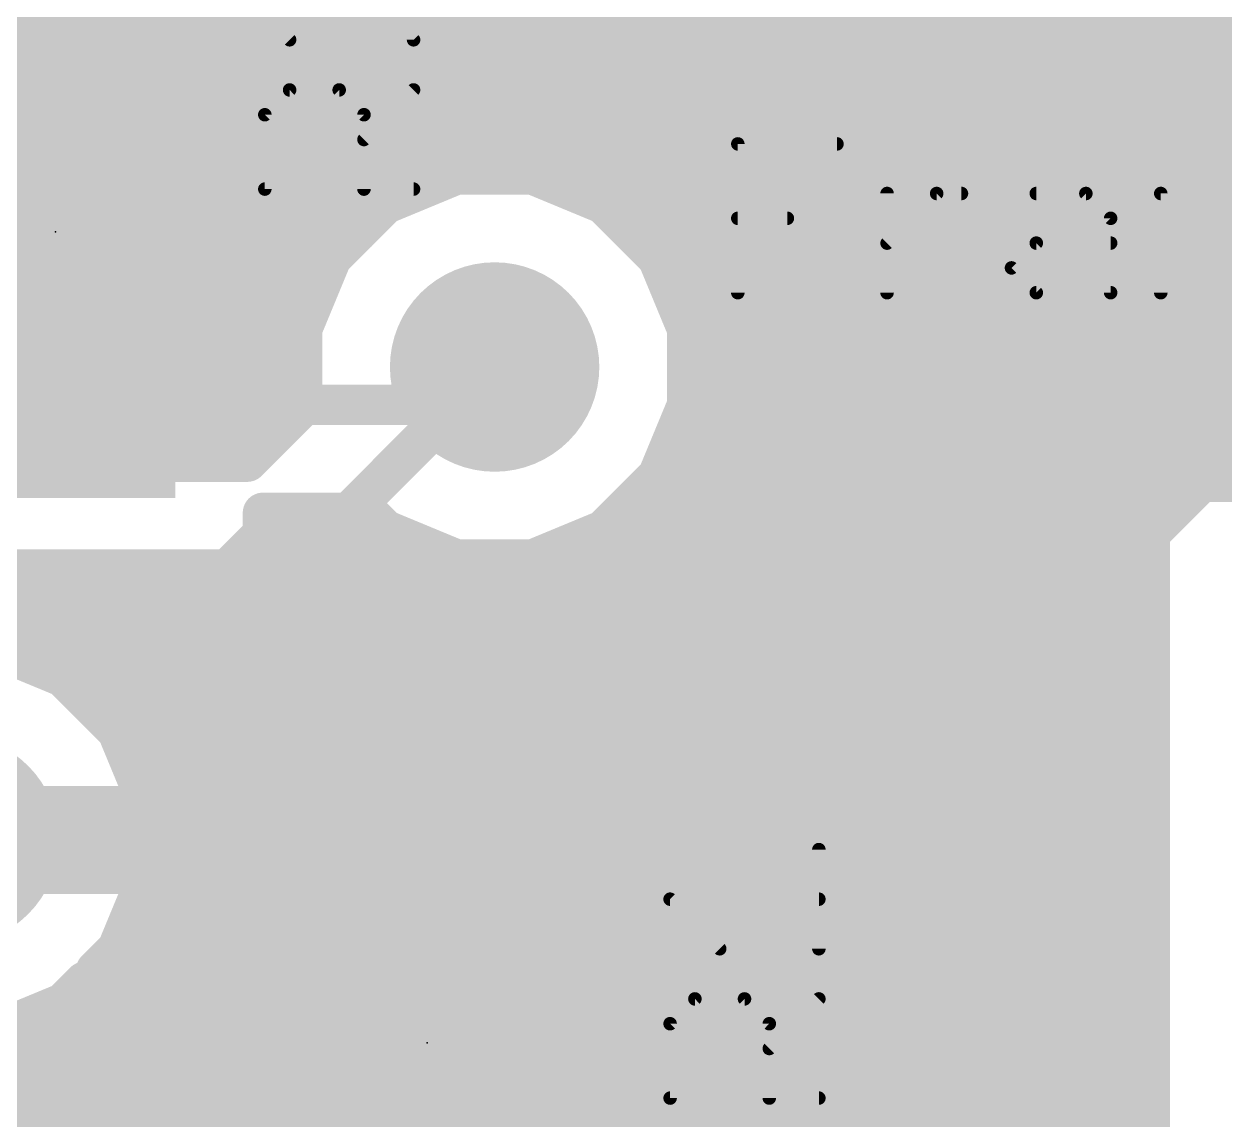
# Model space of a CAD drawing. Extents: x -0.2 to 60.5, y -0.2 to 25.7.
# Drawn here: x 22.614 to 27.13, y 5.043 to 9.163 of the extents above; entities that cross this region are included whole.
import ezdxf

# ---------------------------------------------------------------- set-up
doc = ezdxf.new("R2010")
doc.units = 0
for name, color, linetype in [('1', 22, 'CONTINUOUS'), ('101', 6, 'CONTINUOUS'), ('16', 175, 'CONTINUOUS'), ('18', 82, 'CONTINUOUS'), ('23', 7, 'CONTINUOUS'), ('25', 253, 'CONTINUOUS')]:
    doc.layers.add(name, color=color, linetype=linetype)

# ---------------------------------------------------------------- blocks, each defined once
blk = doc.blocks.new('RECT')
blk.add_solid([(-0.5, -0.5), (0.5, -0.5), (-0.5, 0.5), (0.5, 0.5)])
blk = doc.blocks.new('ROUNDV')
at = {"const_width": 0.5}
blk.add_lwpolyline([(0, -0.25, 1), (0, 0.25, 1), (0, -0.25)], format="xyb", dxfattribs=at)

msp = doc.modelspace()

# ---------------------------------------------------------------- linework, layer by layer
at = {"layer": '1'}
for points, const_width in [([(23.5132, 8.5452), (23.5132, 9.5188)], 0.1524), ([(22.352, 9.398), (22.733, 9.017)], 0.1524), ([(23.5132, 9.144), (33.2486, 9.144)], 0.1524), ([(22.733, 9.017), (22.733, 9.032)], 0.1524), ([(23.5132, 8.9916), (33.2486, 8.9916)], 0.1524), ([(23.5132, 8.8392), (33.2486, 8.8392)], 0.1524), ([(23.5132, 8.6868), (33.2486, 8.6868)], 0.1524), ([(24.24, 8.5979), (23.9739, 8.4877)], 0.1524), ([(24.528, 8.5979), (24.24, 8.5979)], 0.1524), ([(24.7941, 8.4877), (24.528, 8.5979)], 0.1524), ([(23.35, 8.382), (23.5132, 8.5452)], 0.1524), ([(23.5024, 8.5344), (24.0867, 8.5344)], 0.1524), ([(24.6813, 8.5344), (33.2486, 8.5344)], 0.1524), ([(23.9739, 8.4877), (23.7703, 8.2841)], 0.1524), ([(24.9977, 8.2841), (24.7941, 8.4877)], 0.1524), ([(23.5132, 8.2188), (23.35, 8.382)], 0.1524), ([(23.35, 8.382), (23.8683, 8.382)], 0.1524), ([(24.8997, 8.382), (33.2486, 8.382)], 0.1524), ([(23.7703, 8.2841), (23.71, 8.1384)], 0.1524), ([(25.1079, 8.018), (24.9977, 8.2841)], 0.1524), ([(23.5024, 8.2296), (23.7478, 8.2296)], 0.1524), ([(23.5132, 8.1384), (23.5132, 8.2188)], 0.1524), ([(25.0202, 8.2296), (33.2486, 8.2296)], 0.1524), ([(23.71, 8.1384), (23.5132, 8.1384)], 0.1524), ([(25.0834, 8.0772), (33.2486, 8.0772)], 0.1524), ([(25.1079, 7.73), (25.1079, 8.018)], 0.1524), ([(25.1079, 7.9248), (33.2486, 7.9248)], 0.1524), ([(24.384, 7.874), (24.272, 7.732)], 0.1524), ([(25.1079, 7.7724), (33.2486, 7.7724)], 0.1524), ([(24.272, 7.732), (22.733, 7.732)], 0.1524), ([(24.9977, 7.4639), (25.1079, 7.73)], 0.1524), ([(25.0623, 7.62), (33.2486, 7.62)], 0.1524), ([(24.9992, 7.4676), (33.2486, 7.4676)], 0.1524), ([(24.7941, 7.2603), (24.9977, 7.4639)], 0.1524), ([(27.0412, 7.4422), (26.8478, 7.2488)], 0.1524), ([(33.2486, 7.4422), (27.0412, 7.4422)], 0.1524), ([(23.5132, 7.2452), (23.5132, 7.3256)], 0.1524), ([(23.5132, 7.3256), (23.9087, 7.3256)], 0.1524), ([(23.5132, 7.3152), (23.9191, 7.3152)], 0.1524), ([(23.9087, 7.3256), (23.9739, 7.2603)], 0.1524), ([(24.8489, 7.3152), (26.9142, 7.3152)], 0.1524), ([(23.3198, 7.0518), (23.5132, 7.2452)], 0.1524), ([(23.9739, 7.2603), (24.24, 7.1501)], 0.1524), ([(24.528, 7.1501), (24.7941, 7.2603)], 0.1524), ([(26.8478, 7.2488), (26.8478, 1.0414)], 0.1524), ([(23.4308, 7.1628), (24.2093, 7.1628)], 0.1524), ([(24.24, 7.1501), (24.528, 7.1501)], 0.1524), ([(24.5587, 7.1628), (26.8478, 7.1628)], 0.1524), ([(22.1462, 7.0518), (23.3198, 7.0518)], 0.1524), ([(20.0252, 7.0104), (26.8478, 7.0104)], 0.1524), ([(20.0252, 6.858), (26.8478, 6.858)], 0.1524), ([(22.7621, 6.7097), (22.496, 6.8199)], 0.1524), ([(22.8423, 6.6294), (22.7621, 6.7097)], 0.1524), ([(22.7661, 6.7056), (26.8478, 6.7056)], 0.1524), ([(23.5432, 6.6642), (23.5084, 6.6294)], 0.1524), ([(24.7168, 6.6642), (23.5432, 6.6642)], 0.1524), ([(24.9102, 6.4708), (24.7168, 6.6642)], 0.1524), ([(23.5084, 6.6294), (22.8423, 6.6294)], 0.1524), ([(24.8278, 6.5532), (26.8478, 6.5532)], 0.1524), ([(24.9102, 5.4972), (24.9102, 6.4708)], 0.1524), ([(24.9102, 6.4008), (26.8478, 6.4008)], 0.1524), ([(24.9102, 6.2484), (26.8478, 6.2484)], 0.1524), ([(22.352, 6.096), (23.368, 6.096)], 0.4064), ([(23.48, 5.984), (23.368, 6.096)], 0.4064), ([(24.145, 6.096), (24.13, 5.984)], 0.4064), ([(24.13, 5.984), (23.48, 5.984)], 0.4064), ([(24.9102, 6.096), (26.8478, 6.096)], 0.1524), ([(24.9102, 5.9436), (26.8478, 5.9436)], 0.1524), ([(24.9102, 5.7912), (26.8478, 5.7912)], 0.1524), ([(24.9102, 5.6388), (26.8478, 5.6388)], 0.1524), ([(22.7621, 5.4823), (22.8423, 5.5626)], 0.1524), ([(22.8423, 5.5626), (23.1471, 5.5626)], 0.1524), ([(23.1471, 5.5626), (23.2591, 5.4506)], 0.1524), ([(22.496, 5.3721), (22.7621, 5.4823)], 0.1524), ([(22.7661, 5.4864), (23.2233, 5.4864)], 0.1524), ([(24.747, 5.334), (24.9102, 5.4972)], 0.1524), ([(24.8994, 5.4864), (26.8478, 5.4864)], 0.1524), ([(23.2591, 5.4506), (23.3964, 5.4506)], 0.1524), ([(23.3964, 5.4506), (23.513, 5.334)], 0.1524), ([(22.3443, 5.334), (23.513, 5.334)], 0.1524), ([(23.513, 5.334), (23.3498, 5.1708)], 0.1524), ([(24.9102, 5.1708), (24.747, 5.334)], 0.1524), ([(24.747, 5.334), (26.8478, 5.334)], 0.1524), ([(20.0202, 5.1816), (23.3606, 5.1816)], 0.1524), ([(23.3498, 5.1708), (23.3498, 4.1972)], 0.1524), ([(24.8994, 5.1816), (26.8478, 5.1816)], 0.1524), ([(24.9102, 4.1972), (24.9102, 5.1708)], 0.1524), ([(20.0202, 5.0292), (23.3498, 5.0292)], 0.1524), ([(24.9102, 5.0292), (26.8478, 5.0292)], 0.1524)]:
    msp.add_lwpolyline(points, dxfattribs=dict(at, const_width=const_width))
for points, const_width in [([(23.5132, 9.1821, 1), (23.5132, 9.1059)], 0.0762), ([(22.7711, 9.032, 1), (22.6949, 9.032)], 0.0762), ([(22.7061, 8.9901, 1), (22.7599, 9.0439)], 0.0762), ([(22.6949, 9.017, 1), (22.7711, 9.017)], 0.0762), ([(23.5132, 9.0297, 1), (23.5132, 8.9535)], 0.0762), ([(23.5132, 8.8773, 1), (23.5132, 8.8011)], 0.0762), ([(23.5132, 8.7249, 1), (23.5132, 8.6487)], 0.0762), ([(24.24, 8.636, 1), (24.24, 8.5598)], 0.0762), ([(24.2546, 8.5627, 1), (24.2254, 8.6331)], 0.0762), ([(24.5426, 8.6331, 1), (24.5134, 8.5627)], 0.0762), ([(24.528, 8.5598, 1), (24.528, 8.636)], 0.0762), ([(23.5024, 8.5725, 1), (23.5024, 8.4963)], 0.0762), ([(23.4751, 8.5452, 1), (23.5513, 8.5452)], 0.0762), ([(23.5401, 8.5183, 1), (23.4863, 8.5722)], 0.0762), ([(24.0867, 8.4963, 1), (24.0867, 8.5725)], 0.0762), ([(24.6813, 8.5725, 1), (24.6813, 8.4963)], 0.0762), ([(23.9594, 8.5229, 1), (23.9885, 8.4525)], 0.0762), ([(24.0009, 8.4607, 1), (23.947, 8.5146)], 0.0762), ([(24.821, 8.5146, 1), (24.7671, 8.4607)], 0.0762), ([(24.7795, 8.4525, 1), (24.8086, 8.5229)], 0.0762), ([(23.3769, 8.4089, 1), (23.323, 8.3551)], 0.0762), ([(23.35, 8.4201, 1), (23.35, 8.3439)], 0.0762), ([(23.323, 8.4089, 1), (23.3769, 8.3551)], 0.0762), ([(23.8683, 8.3439, 1), (23.8683, 8.4201)], 0.0762), ([(24.8997, 8.4201, 1), (24.8997, 8.3439)], 0.0762), ([(23.8055, 8.2695, 1), (23.7351, 8.2986)], 0.0762), ([(25.0329, 8.2986, 1), (24.9625, 8.2695)], 0.0762), ([(23.7434, 8.311, 1), (23.7972, 8.2571)], 0.0762), ([(24.9707, 8.2571, 1), (25.0246, 8.311)], 0.0762), ([(23.5024, 8.2677, 1), (23.5024, 8.1915)], 0.0762), ([(23.5513, 8.2188, 1), (23.4751, 8.2188)], 0.0762), ([(23.4863, 8.1918, 1), (23.5401, 8.2457)], 0.0762), ([(23.7478, 8.1915, 1), (23.7478, 8.2677)], 0.0762), ([(25.0202, 8.2677, 1), (25.0202, 8.1915)], 0.0762), ([(23.5132, 8.1765, 1), (23.5132, 8.1003)], 0.0762), ([(23.4751, 8.1384, 1), (23.5513, 8.1384)], 0.0762), ([(23.6748, 8.153, 1), (23.7452, 8.1238)], 0.0762), ([(23.71, 8.1003, 1), (23.71, 8.1765)], 0.0762), ([(25.0834, 8.1153, 1), (25.0834, 8.0391)], 0.0762), ([(25.146, 8.018, 1), (25.0698, 8.018)], 0.0762), ([(25.0727, 8.0034, 1), (25.1431, 8.0326)], 0.0762), ([(25.1079, 7.9629, 1), (25.1079, 7.8867)], 0.0762), ([(24.4139, 7.8504, 1), (24.3541, 7.8976)], 0.0762), ([(25.1079, 7.8105, 1), (25.1079, 7.7343)], 0.0762), ([(22.733, 7.7701, 1), (22.733, 7.6939)], 0.0762), ([(24.2421, 7.7556, 1), (24.3019, 7.7084)], 0.0762), ([(24.272, 7.6939, 1), (24.272, 7.7701)], 0.0762), ([(25.0698, 7.73, 1), (25.146, 7.73)], 0.0762), ([(25.1431, 7.7154, 1), (25.0727, 7.7446)], 0.0762), ([(25.0623, 7.6581, 1), (25.0623, 7.5819)], 0.0762), ([(24.9992, 7.5057, 1), (24.9992, 7.4295)], 0.0762), ([(24.9625, 7.4785, 1), (25.0329, 7.4494)], 0.0762), ([(25.0246, 7.437, 1), (24.9707, 7.4909)], 0.0762), ([(27.0412, 7.4803, 1), (27.0412, 7.4041)], 0.0762), ([(27.0682, 7.4153, 1), (27.0143, 7.4691)], 0.0762), ([(23.5513, 7.3256, 1), (23.4751, 7.3256)], 0.0762), ([(23.5132, 7.3637, 1), (23.5132, 7.2875)], 0.0762), ([(23.5132, 7.3533, 1), (23.5132, 7.2771)], 0.0762), ([(23.9356, 7.3525, 1), (23.8817, 7.2987)], 0.0762), ([(23.9087, 7.2875, 1), (23.9087, 7.3637)], 0.0762), ([(23.9191, 7.2771, 1), (23.9191, 7.3533)], 0.0762), ([(24.8489, 7.3533, 1), (24.8489, 7.2771)], 0.0762), ([(26.9142, 7.2771, 1), (26.9142, 7.3533)], 0.0762), ([(23.5401, 7.2183, 1), (23.4863, 7.2722)], 0.0762), ([(23.9885, 7.2955, 1), (23.9594, 7.2251)], 0.0762), ([(23.947, 7.2334, 1), (24.0009, 7.2872)], 0.0762), ([(24.7671, 7.2872, 1), (24.821, 7.2334)], 0.0762), ([(24.8086, 7.2251, 1), (24.7795, 7.2955)], 0.0762), ([(26.8859, 7.2488, 1), (26.8097, 7.2488)], 0.0762), ([(23.4751, 7.2452, 1), (23.5513, 7.2452)], 0.0762), ([(26.8209, 7.2757, 1), (26.8747, 7.2218)], 0.0762), ([(23.4308, 7.2009, 1), (23.4308, 7.1247)], 0.0762), ([(24.24, 7.1882, 1), (24.24, 7.112)], 0.0762), ([(24.2093, 7.1247, 1), (24.2093, 7.2009)], 0.0762), ([(24.5587, 7.2009, 1), (24.5587, 7.1247)], 0.0762), ([(24.528, 7.112, 1), (24.528, 7.1882)], 0.0762), ([(26.8478, 7.1247, 1), (26.8478, 7.2009)], 0.0762), ([(24.2254, 7.1149, 1), (24.2546, 7.1853)], 0.0762), ([(24.5134, 7.1853, 1), (24.5426, 7.1149)], 0.0762), ([(23.2928, 7.0787, 1), (23.3467, 7.0249)], 0.0762), ([(23.3198, 7.0137, 1), (23.3198, 7.0899)], 0.0762), ([(26.8478, 6.9723, 1), (26.8478, 7.0485)], 0.0762), ([(26.8478, 6.8199, 1), (26.8478, 6.8961)], 0.0762), ([(22.789, 6.7366, 1), (22.7351, 6.6827)], 0.0762), ([(22.7661, 6.7437, 1), (22.7661, 6.6675)], 0.0762), ([(22.7475, 6.6745, 1), (22.7766, 6.7449)], 0.0762), ([(26.8478, 6.6675, 1), (26.8478, 6.7437)], 0.0762), ([(23.5432, 6.7023, 1), (23.5432, 6.6261)], 0.0762), ([(23.5702, 6.6373, 1), (23.5163, 6.6911)], 0.0762), ([(24.7437, 6.6911, 1), (24.6898, 6.6373)], 0.0762), ([(24.7168, 6.6261, 1), (24.7168, 6.7023)], 0.0762), ([(22.8423, 6.6675, 1), (22.8423, 6.5913)], 0.0762), ([(22.8154, 6.6025, 1), (22.8693, 6.6563)], 0.0762), ([(23.4815, 6.6563, 1), (23.5354, 6.6025)], 0.0762), ([(23.5084, 6.5913, 1), (23.5084, 6.6675)], 0.0762), ([(24.8278, 6.5913, 1), (24.8278, 6.5151)], 0.0762), ([(26.8478, 6.5151, 1), (26.8478, 6.5913)], 0.0762), ([(24.9483, 6.4708, 1), (24.8721, 6.4708)], 0.0762), ([(24.8833, 6.4438, 1), (24.9371, 6.4977)], 0.0762), ([(24.9102, 6.4389, 1), (24.9102, 6.3627)], 0.0762), ([(26.8478, 6.3627, 1), (26.8478, 6.4389)], 0.0762), ([(24.9102, 6.2865, 1), (24.9102, 6.2103)], 0.0762), ([(26.8478, 6.2103, 1), (26.8478, 6.2865)], 0.0762), ([(23.4398, 6.1678, 1), (23.2962, 6.0242)], 0.2032), ([(23.368, 5.9944, 1), (23.368, 6.1976)], 0.2032), ([(24.2457, 6.0825, 1), (24.0443, 6.1095)], 0.2032), ([(23.48, 6.0856, 1), (23.48, 5.8824)], 0.2032), ([(24.13, 5.8824, 1), (24.13, 6.0856)], 0.2032), ([(23.4082, 5.9122, 1), (23.5518, 6.0558)], 0.2032), ([(24.9102, 6.1341, 1), (24.9102, 6.0579)], 0.0762), ([(26.8478, 6.0579, 1), (26.8478, 6.1341)], 0.0762), ([(24.0293, 5.9975, 1), (24.2307, 5.9705)], 0.2032), ([(24.9102, 5.9817, 1), (24.9102, 5.9055)], 0.0762), ([(26.8478, 5.9055, 1), (26.8478, 5.9817)], 0.0762), ([(24.9102, 5.8293, 1), (24.9102, 5.7531)], 0.0762), ([(26.8478, 5.7531, 1), (26.8478, 5.8293)], 0.0762), ([(24.9102, 5.6769, 1), (24.9102, 5.6007)], 0.0762), ([(26.8478, 5.6007, 1), (26.8478, 5.6769)], 0.0762), ([(22.8423, 5.6007, 1), (22.8423, 5.5245)], 0.0762), ([(22.8693, 5.5357, 1), (22.8154, 5.5895)], 0.0762), ([(23.174, 5.5895, 1), (23.1201, 5.5357)], 0.0762), ([(23.1471, 5.5245, 1), (23.1471, 5.6007)], 0.0762), ([(22.7661, 5.5245, 1), (22.7661, 5.4483)], 0.0762), ([(22.7766, 5.4471, 1), (22.7475, 5.5175)], 0.0762), ([(23.2233, 5.4483, 1), (23.2233, 5.5245)], 0.0762), ([(24.8994, 5.5245, 1), (24.8994, 5.4483)], 0.0762), ([(24.9371, 5.4703, 1), (24.8833, 5.5242)], 0.0762), ([(26.8478, 5.4483, 1), (26.8478, 5.5245)], 0.0762), ([(22.7351, 5.5092, 1), (22.789, 5.4554)], 0.0762), ([(23.2591, 5.4887, 1), (23.2591, 5.4125)], 0.0762), ([(23.2321, 5.4237, 1), (23.286, 5.4775)], 0.0762), ([(23.4234, 5.4775, 1), (23.3695, 5.4237)], 0.0762), ([(23.3964, 5.4125, 1), (23.3964, 5.4887)], 0.0762), ([(24.8721, 5.4972, 1), (24.9483, 5.4972)], 0.0762), ([(23.54, 5.3071, 1), (23.4861, 5.3609)], 0.0762), ([(23.4861, 5.3071, 1), (23.54, 5.3609)], 0.0762), ([(23.513, 5.2959, 1), (23.513, 5.3721)], 0.0762), ([(24.7739, 5.3609, 1), (24.72, 5.3071)], 0.0762), ([(24.747, 5.3721, 1), (24.747, 5.2959)], 0.0762), ([(24.72, 5.3609, 1), (24.7739, 5.3071)], 0.0762), ([(26.8478, 5.2959, 1), (26.8478, 5.3721)], 0.0762), ([(23.3879, 5.1708, 1), (23.3117, 5.1708)], 0.0762), ([(23.3606, 5.1435, 1), (23.3606, 5.2197)], 0.0762), ([(24.8994, 5.2197, 1), (24.8994, 5.1435)], 0.0762), ([(24.9483, 5.1708, 1), (24.8721, 5.1708)], 0.0762), ([(26.8478, 5.1435, 1), (26.8478, 5.2197)], 0.0762), ([(23.3229, 5.1977, 1), (23.3767, 5.1438)], 0.0762), ([(24.8833, 5.1438, 1), (24.9371, 5.1977)], 0.0762), ([(23.3498, 4.9911, 1), (23.3498, 5.0673)], 0.0762), ([(24.9102, 5.0673, 1), (24.9102, 4.9911)], 0.0762), ([(26.8478, 4.9911, 1), (26.8478, 5.0673)], 0.0762)]:
    msp.add_lwpolyline(points, format="xyb", dxfattribs=dict(at, const_width=const_width))
at = {"layer": '101', "const_width": 0.0508}
for points in [[(25.2984, 8.1534), (25.2984, 8.7127)], [(25.2984, 8.7127), (25.6713, 8.7127)], [(25.8597, 8.1534), (25.8597, 8.5263)], [(25.8597, 8.3398), (26.0461, 8.5263)], [(26.0461, 8.5263), (26.1393, 8.5263)], [(26.4207, 8.5263), (26.6071, 8.5263)], [(26.6071, 8.5263), (26.7003, 8.433)], [(26.8888, 8.1534), (26.8888, 8.5263)], [(26.8888, 8.5263), (27.1684, 8.5263)], [(25.2984, 8.433), (25.4848, 8.433)], [(26.7003, 8.433), (26.7003, 8.1534)], [(26.3275, 8.2466), (26.4207, 8.3398)], [(26.4207, 8.3398), (26.7003, 8.3398)], [(26.4207, 8.1534), (26.3275, 8.2466)], [(26.7003, 8.1534), (26.4207, 8.1534)]]:
    msp.add_lwpolyline(points, dxfattribs=at)
at = {"layer": '101', "const_width": 0.0254}
for points in [[(25.3111, 8.7127, 1), (25.2857, 8.7127)], [(25.2984, 8.7254, 1), (25.2984, 8.7)], [(25.6713, 8.7, 1), (25.6713, 8.7254)], [(25.8724, 8.5263, 1), (25.847, 8.5263)], [(26.0461, 8.539, 1), (26.0461, 8.5136)], [(26.0551, 8.5173, 1), (26.0372, 8.5352)], [(26.1393, 8.5136, 1), (26.1393, 8.539)], [(26.4207, 8.539, 1), (26.4207, 8.5136)], [(26.6161, 8.5352, 1), (26.5981, 8.5173)], [(26.6071, 8.5136, 1), (26.6071, 8.539)], [(26.9015, 8.5263, 1), (26.8761, 8.5263)], [(26.8888, 8.539, 1), (26.8888, 8.5136)], [(25.2984, 8.4457, 1), (25.2984, 8.4203)], [(25.4848, 8.4203, 1), (25.4848, 8.4457)], [(26.713, 8.433, 1), (26.6876, 8.433)], [(26.6913, 8.4241, 1), (26.7093, 8.442)], [(25.8507, 8.3488, 1), (25.8687, 8.3308)], [(26.4207, 8.3525, 1), (26.4207, 8.3271)], [(26.4297, 8.3308, 1), (26.4117, 8.3488)], [(26.7003, 8.3271, 1), (26.7003, 8.3525)], [(26.3364, 8.2556, 1), (26.3185, 8.2376)], [(26.3185, 8.2556, 1), (26.3364, 8.2376)], [(26.4207, 8.1661, 1), (26.4207, 8.1407)], [(26.4117, 8.1444, 1), (26.4297, 8.1624)], [(26.7003, 8.1407, 1), (26.7003, 8.1661)], [(25.2857, 8.1534, 1), (25.3111, 8.1534)], [(25.847, 8.1534, 1), (25.8724, 8.1534)], [(26.6876, 8.1534, 1), (26.713, 8.1534)], [(26.8761, 8.1534, 1), (26.9015, 8.1534)]]:
    msp.add_lwpolyline(points, format="xyb", dxfattribs=at)
at = {"layer": '16', "const_width": 0.1524}
for points in [[(17.2757, 9.144), (33.2486, 9.144)], [(17.0573, 8.9916), (33.2486, 8.9916)], [(21.5106, 8.8392), (33.2486, 8.8392)], [(21.8009, 8.6868), (33.2486, 8.6868)], [(24.24, 8.5979), (23.9739, 8.4877)], [(24.528, 8.5979), (24.24, 8.5979)], [(24.7941, 8.4877), (24.528, 8.5979)], [(21.9512, 8.5344), (24.0867, 8.5344)], [(24.6813, 8.5344), (33.2486, 8.5344)], [(23.9739, 8.4877), (23.7703, 8.2841)], [(24.9977, 8.2841), (24.7941, 8.4877)], [(22.0143, 8.382), (23.8683, 8.382)], [(24.8997, 8.382), (33.2486, 8.382)], [(23.7703, 8.2841), (23.6601, 8.018)], [(25.1079, 8.018), (24.9977, 8.2841)], [(22.0599, 8.2296), (23.7478, 8.2296)], [(25.0202, 8.2296), (33.2486, 8.2296)], [(22.0599, 8.0772), (23.6846, 8.0772)], [(25.0834, 8.0772), (33.2486, 8.0772)], [(23.6601, 8.018), (23.6601, 7.73)], [(25.1079, 7.73), (25.1079, 8.018)], [(22.0354, 7.9248), (23.6601, 7.9248)], [(25.1079, 7.9248), (33.2486, 7.9248)], [(23.622, 7.112), (24.384, 7.874)], [(21.9722, 7.7724), (23.6601, 7.7724)], [(25.1079, 7.7724), (33.2486, 7.7724)], [(23.6616, 7.7264), (23.4537, 7.5184)], [(23.6601, 7.73), (23.6616, 7.7264)], [(24.9977, 7.4639), (25.1079, 7.73)], [(21.8517, 7.62), (23.5553, 7.62)], [(25.0623, 7.62), (33.2486, 7.62)], [(23.4537, 7.5184), (21.7501, 7.5184)], [(24.9992, 7.4676), (33.2486, 7.4676)], [(24.7941, 7.2603), (24.9977, 7.4639)], [(27.0412, 7.4422), (26.8478, 7.2488)], [(33.2486, 7.4422), (27.0412, 7.4422)], [(24.8489, 7.3152), (26.9142, 7.3152)], [(24.528, 7.1501), (24.7941, 7.2603)], [(26.8478, 7.2488), (26.8478, 1.0414)], [(23.7903, 6.7056), (24.2364, 7.1516)], [(24.2364, 7.1516), (24.24, 7.1501)], [(24.24, 7.1501), (24.528, 7.1501)], [(24.5587, 7.1628), (26.8478, 7.1628)], [(17.272, 7.112), (23.622, 7.112)], [(24.0951, 7.0104), (26.8478, 7.0104)], [(23.9427, 6.858), (26.8478, 6.858)], [(22.9657, 6.5061), (22.7661, 6.7056)], [(22.7661, 6.7056), (23.7903, 6.7056)], [(23.7903, 6.7056), (26.8478, 6.7056)], [(22.9185, 6.5532), (26.8478, 6.5532)], [(23.0759, 6.24), (22.9657, 6.5061)], [(23.0093, 6.4008), (26.8478, 6.4008)], [(23.0724, 6.2484), (26.8478, 6.2484)], [(23.0759, 5.952), (23.0759, 6.24)], [(23.0759, 6.096), (26.8478, 6.096)], [(22.9657, 5.6859), (23.0759, 5.952)], [(23.0724, 5.9436), (26.8478, 5.9436)], [(23.0093, 5.7912), (26.8478, 5.7912)], [(22.8854, 5.6057), (22.9657, 5.6859)], [(22.9185, 5.6388), (26.8478, 5.6388)], [(22.8854, 3.2095), (22.8854, 5.6057)], [(22.8854, 5.4864), (26.8478, 5.4864)], [(22.8854, 5.334), (26.8478, 5.334)], [(22.8854, 5.1816), (26.8478, 5.1816)], [(22.8854, 5.0292), (26.8478, 5.0292)]]:
    msp.add_lwpolyline(points, dxfattribs=at)
at = {"layer": '16', "const_width": 0.0762}
for points in [[(24.24, 8.636, 1), (24.24, 8.5598)], [(24.2546, 8.5627, 1), (24.2254, 8.6331)], [(24.5426, 8.6331, 1), (24.5134, 8.5627)], [(24.528, 8.5598, 1), (24.528, 8.636)], [(24.0867, 8.4963, 1), (24.0867, 8.5725)], [(24.6813, 8.5725, 1), (24.6813, 8.4963)], [(23.9594, 8.5229, 1), (23.9885, 8.4525)], [(24.0009, 8.4607, 1), (23.947, 8.5146)], [(24.821, 8.5146, 1), (24.7671, 8.4607)], [(24.7795, 8.4525, 1), (24.8086, 8.5229)], [(23.8683, 8.3439, 1), (23.8683, 8.4201)], [(24.8997, 8.4201, 1), (24.8997, 8.3439)], [(23.8055, 8.2695, 1), (23.7351, 8.2986)], [(25.0329, 8.2986, 1), (24.9625, 8.2695)], [(23.7434, 8.311, 1), (23.7972, 8.2571)], [(24.9707, 8.2571, 1), (25.0246, 8.311)], [(23.7478, 8.1915, 1), (23.7478, 8.2677)], [(25.0202, 8.2677, 1), (25.0202, 8.1915)], [(23.6846, 8.0391, 1), (23.6846, 8.1153)], [(25.0834, 8.1153, 1), (25.0834, 8.0391)], [(23.6982, 8.018, 1), (23.622, 8.018)], [(25.146, 8.018, 1), (25.0698, 8.018)], [(23.6249, 8.0326, 1), (23.6953, 8.0034)], [(25.0727, 8.0034, 1), (25.1431, 8.0326)], [(23.6601, 7.8867, 1), (23.6601, 7.9629)], [(25.1079, 7.9629, 1), (25.1079, 7.8867)], [(24.4109, 7.8471, 1), (24.3571, 7.9009)], [(23.6601, 7.7343, 1), (23.6601, 7.8105)], [(25.1079, 7.8105, 1), (25.1079, 7.7343)], [(23.6953, 7.7446, 1), (23.6249, 7.7154)], [(23.622, 7.73, 1), (23.6982, 7.73)], [(23.6264, 7.7118, 1), (23.6968, 7.7409)], [(23.6886, 7.6994, 1), (23.6347, 7.7533)], [(25.0698, 7.73, 1), (25.146, 7.73)], [(25.1431, 7.7154, 1), (25.0727, 7.7446)], [(23.5553, 7.5819, 1), (23.5553, 7.6581)], [(25.0623, 7.6581, 1), (25.0623, 7.5819)], [(23.4537, 7.4803, 1), (23.4537, 7.5565)], [(23.4267, 7.5453, 1), (23.4806, 7.4915)], [(24.9992, 7.5057, 1), (24.9992, 7.4295)], [(24.9625, 7.4785, 1), (25.0329, 7.4494)], [(25.0246, 7.437, 1), (24.9707, 7.4909)], [(27.0412, 7.4803, 1), (27.0412, 7.4041)], [(27.0682, 7.4153, 1), (27.0143, 7.4691)], [(24.8489, 7.3533, 1), (24.8489, 7.2771)], [(26.9142, 7.2771, 1), (26.9142, 7.3533)], [(24.7671, 7.2872, 1), (24.821, 7.2334)], [(24.8086, 7.2251, 1), (24.7795, 7.2955)], [(26.8859, 7.2488, 1), (26.8097, 7.2488)], [(26.8209, 7.2757, 1), (26.8747, 7.2218)], [(24.2509, 7.1868, 1), (24.2218, 7.1164)], [(24.24, 7.1882, 1), (24.24, 7.112)], [(24.2633, 7.1247, 1), (24.2094, 7.1786)], [(24.5587, 7.2009, 1), (24.5587, 7.1247)], [(24.528, 7.112, 1), (24.528, 7.1882)], [(26.8478, 7.1247, 1), (26.8478, 7.2009)], [(23.622, 7.0739, 1), (23.622, 7.1501)], [(24.2254, 7.1149, 1), (24.2546, 7.1853)], [(24.5134, 7.1853, 1), (24.5426, 7.1149)], [(23.5951, 7.1389, 1), (23.6489, 7.0851)], [(24.0951, 7.0485, 1), (24.0951, 6.9723)], [(26.8478, 6.9723, 1), (26.8478, 7.0485)], [(23.9427, 6.8961, 1), (23.9427, 6.8199)], [(26.8478, 6.8199, 1), (26.8478, 6.8961)], [(22.7661, 6.7437, 1), (22.7661, 6.6675)], [(22.7931, 6.7325, 1), (22.7392, 6.6787)], [(23.7903, 6.7437, 1), (23.7903, 6.6675)], [(23.7903, 6.6675, 1), (23.7903, 6.7437)], [(26.8478, 6.6675, 1), (26.8478, 6.7437)], [(23.7634, 6.7325, 1), (23.8173, 6.6787)], [(22.9185, 6.5913, 1), (22.9185, 6.5151)], [(26.8478, 6.5151, 1), (26.8478, 6.5913)], [(23.0009, 6.5206, 1), (22.9305, 6.4915)], [(22.9388, 6.4791, 1), (22.9926, 6.533)], [(23.0093, 6.4389, 1), (23.0093, 6.3627)], [(26.8478, 6.3627, 1), (26.8478, 6.4389)], [(23.0724, 6.2865, 1), (23.0724, 6.2103)], [(26.8478, 6.2103, 1), (26.8478, 6.2865)], [(23.114, 6.24, 1), (23.0378, 6.24)], [(23.0407, 6.2254, 1), (23.1111, 6.2546)], [(23.0759, 6.1341, 1), (23.0759, 6.0579)], [(26.8478, 6.0579, 1), (26.8478, 6.1341)], [(23.0724, 5.9817, 1), (23.0724, 5.9055)], [(23.1111, 5.9374, 1), (23.0407, 5.9666)], [(26.8478, 5.9055, 1), (26.8478, 5.9817)], [(23.0378, 5.952, 1), (23.114, 5.952)], [(23.0093, 5.8293, 1), (23.0093, 5.7531)], [(26.8478, 5.7531, 1), (26.8478, 5.8293)], [(22.9305, 5.7005, 1), (23.0009, 5.6714)], [(22.9926, 5.659, 1), (22.9387, 5.7129)], [(22.9185, 5.6769, 1), (22.9185, 5.6007)], [(26.8478, 5.6007, 1), (26.8478, 5.6769)], [(22.9235, 5.6057, 1), (22.8473, 5.6057)], [(22.8585, 5.6326, 1), (22.9123, 5.5787)], [(22.8854, 5.5245, 1), (22.8854, 5.4483)], [(26.8478, 5.4483, 1), (26.8478, 5.5245)], [(22.8854, 5.3721, 1), (22.8854, 5.2959)], [(26.8478, 5.2959, 1), (26.8478, 5.3721)], [(22.8854, 5.2197, 1), (22.8854, 5.1435)], [(26.8478, 5.1435, 1), (26.8478, 5.2197)], [(22.8854, 5.0673, 1), (22.8854, 4.9911)], [(26.8478, 4.9911, 1), (26.8478, 5.0673)]]:
    msp.add_lwpolyline(points, format="xyb", dxfattribs=at)
at = {"layer": '23'}
for p in [(22.733, 8.382), (24.13, 5.334)]:
    msp.add_point(p, dxfattribs=at)
at = {"layer": '25', "const_width": 0.0508}
for points in [[(24.0792, 9.1041), (23.7064, 9.4769)], [(24.0792, 9.4769), (24.0792, 9.1041)], [(23.5199, 9.1973), (23.6131, 9.1041)], [(23.5199, 8.8224), (23.6131, 8.9156)], [(23.6131, 8.9156), (23.7996, 8.9156)], [(23.7996, 8.9156), (23.8928, 8.8224)], [(23.8928, 8.7292), (24.0792, 8.9156)], [(23.5199, 8.5428), (23.5199, 8.8224)], [(23.8928, 8.8224), (23.8928, 8.5428)], [(24.0792, 8.5428), (23.5199, 8.5428)], [(25.6032, 5.6871), (25.6032, 6.0599)], [(25.2304, 5.6871), (25.0439, 5.8735)], [(25.0439, 5.8735), (25.6032, 5.8735)], [(25.0439, 5.4054), (25.1371, 5.4986)], [(25.1371, 5.4986), (25.3236, 5.4986)], [(25.3236, 5.4986), (25.4168, 5.4054)], [(25.4168, 5.3122), (25.6032, 5.4986)], [(25.0439, 5.1258), (25.0439, 5.4054)], [(25.4168, 5.4054), (25.4168, 5.1258)], [(25.6032, 5.1258), (25.0439, 5.1258)]]:
    msp.add_lwpolyline(points, dxfattribs=at)
at = {"layer": '25', "const_width": 0.0254}
for points in [[(23.6042, 9.0951, 1), (23.6221, 9.1131)], [(24.0702, 9.0951, 1), (24.0882, 9.1131)], [(24.0665, 9.1041, 1), (24.0919, 9.1041)], [(23.6131, 8.9283, 1), (23.6131, 8.9029)], [(23.6221, 8.9066, 1), (23.6042, 8.9246)], [(23.8085, 8.9246, 1), (23.7906, 8.9066)], [(23.7996, 8.9029, 1), (23.7996, 8.9283)], [(24.0882, 8.9066, 1), (24.0702, 8.9246)], [(23.5326, 8.8224, 1), (23.5072, 8.8224)], [(23.5109, 8.8314, 1), (23.5289, 8.8134)], [(23.9055, 8.8224, 1), (23.8801, 8.8224)], [(23.8838, 8.8134, 1), (23.9018, 8.8314)], [(23.8838, 8.7382, 1), (23.9018, 8.7202)], [(23.5199, 8.5555, 1), (23.5199, 8.5301)], [(23.5072, 8.5428, 1), (23.5326, 8.5428)], [(23.8801, 8.5428, 1), (23.9055, 8.5428)], [(24.0792, 8.5301, 1), (24.0792, 8.5555)], [(25.6159, 6.0599, 1), (25.5905, 6.0599)], [(25.0529, 5.8825, 1), (25.0349, 5.8645)], [(25.0439, 5.8862, 1), (25.0439, 5.8608)], [(25.6032, 5.8608, 1), (25.6032, 5.8862)], [(25.2214, 5.6781, 1), (25.2393, 5.6961)], [(25.5905, 5.6871, 1), (25.6159, 5.6871)], [(25.1371, 5.5113, 1), (25.1371, 5.4859)], [(25.1461, 5.4896, 1), (25.1282, 5.5076)], [(25.3325, 5.5076, 1), (25.3146, 5.4896)], [(25.3236, 5.4859, 1), (25.3236, 5.5113)], [(25.6122, 5.4896, 1), (25.5942, 5.5076)], [(25.0566, 5.4054, 1), (25.0312, 5.4054)], [(25.0349, 5.4144, 1), (25.0529, 5.3964)], [(25.4295, 5.4054, 1), (25.4041, 5.4054)], [(25.4078, 5.3964, 1), (25.4258, 5.4144)], [(25.4078, 5.3212, 1), (25.4258, 5.3032)], [(25.0439, 5.1385, 1), (25.0439, 5.1131)], [(25.6032, 5.1131, 1), (25.6032, 5.1385)], [(25.0312, 5.1258, 1), (25.0566, 5.1258)], [(25.4041, 5.1258, 1), (25.4295, 5.1258)]]:
    msp.add_lwpolyline(points, format="xyb", dxfattribs=at)

# ---------------------------------------------------------------- block references
at = {"layer": '1', "xscale": 0.7, "yscale": 0.9, "rotation": 270}
for p in [(22.733, 9.032), (22.733, 7.732), (24.13, 5.984)]:
    msp.add_blockref('RECT', p, dxfattribs=at)
at = {"layer": '18', "xscale": 0.7874, "yscale": 0.7874}
for p in [(24.384, 7.874), (24.384, 7.874), (22.352, 6.096), (22.352, 6.096)]:
    msp.add_blockref('ROUNDV', p, dxfattribs=at)

doc.saveas('drawing.dxf')
